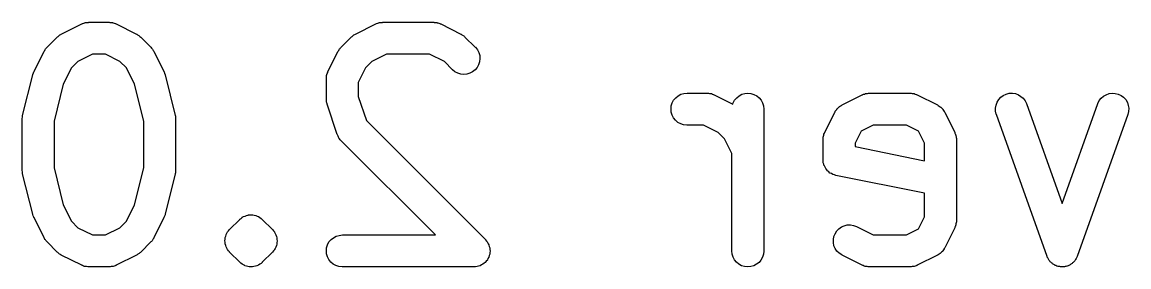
# Model space of a CAD drawing. Extents: x 123.5 to 170.1, y -121.6 to -90.
# Drawn here: x 129.84 to 135.03, y -121.57 to -120.42 of the extents above; entities that cross this region are included whole.
import ezdxf

# ---------------------------------------------------------------- set-up
doc = ezdxf.new("R2010")
doc.units = 0
doc.layers.add('BLACK', color=7, linetype='CONTINUOUS')

msp = doc.modelspace()

# ---------------------------------------------------------------- linework, layer by layer
at = {"layer": 'BLACK', "linetype": 'CONTINUOUS'}
for p, q in [((130.019, -120.473), (130.115, -120.425)), ((130.115, -120.425), (130.118, -120.424)), ((130.115, -120.425), (130.115, -120.425)), ((130.118, -120.424), (130.12, -120.423)), ((130.12, -120.423), (130.124, -120.422)), ((130.124, -120.422), (130.129, -120.42)), ((130.129, -120.42), (130.131, -120.419)), ((130.131, -120.419), (130.134, -120.419)), ((130.134, -120.419), (130.139, -120.418)), ((130.139, -120.418), (130.144, -120.418)), ((130.144, -120.418), (130.146, -120.418)), ((130.146, -120.418), (130.148, -120.417)), ((130.148, -120.417), (130.243, -120.417)), ((130.243, -120.417), (130.244, -120.417)), ((130.244, -120.417), (130.247, -120.418)), ((130.247, -120.418), (130.249, -120.418)), ((130.249, -120.418), (130.254, -120.418)), ((130.254, -120.418), (130.259, -120.419)), ((130.259, -120.419), (130.261, -120.42)), ((130.261, -120.42), (130.263, -120.42)), ((130.263, -120.42), (130.268, -120.422)), ((130.268, -120.422), (130.273, -120.423)), ((130.273, -120.423), (130.275, -120.425)), ((130.275, -120.425), (130.277, -120.425)), ((130.277, -120.425), (130.372, -120.473)), ((131.4, -120.473), (131.496, -120.425)), ((131.496, -120.425), (131.499, -120.424)), ((131.496, -120.425), (131.496, -120.425)), ((131.499, -120.424), (131.5, -120.423)), ((131.5, -120.423), (131.505, -120.422)), ((131.505, -120.422), (131.51, -120.42)), ((131.51, -120.42), (131.512, -120.419)), ((131.512, -120.419), (131.514, -120.419)), ((131.514, -120.419), (131.52, -120.418)), ((131.52, -120.418), (131.525, -120.418)), ((131.525, -120.418), (131.527, -120.418)), ((131.527, -120.418), (131.529, -120.417)), ((131.529, -120.417), (131.767, -120.417)), ((131.767, -120.417), (131.768, -120.417)), ((131.768, -120.417), (131.77, -120.418)), ((131.77, -120.418), (131.773, -120.418)), ((131.773, -120.418), (131.778, -120.418)), ((131.778, -120.418), (131.783, -120.419)), ((131.783, -120.419), (131.785, -120.42)), ((131.785, -120.42), (131.787, -120.42)), ((131.787, -120.42), (131.792, -120.422)), ((131.792, -120.422), (131.797, -120.423)), ((131.797, -120.423), (131.799, -120.425)), ((131.799, -120.425), (131.801, -120.425)), ((131.801, -120.425), (131.896, -120.473)), ((129.952, -120.535), (130, -120.487)), ((130, -120.487), (130.001, -120.486)), ((130.001, -120.486), (130.004, -120.484)), ((130.004, -120.484), (130.007, -120.481)), ((130.007, -120.481), (130.01, -120.479)), ((130.01, -120.479), (130.012, -120.477)), ((130.012, -120.477), (130.016, -120.475)), ((130.016, -120.475), (130.019, -120.473)), ((130.372, -120.473), (130.373, -120.473)), ((130.373, -120.473), (130.377, -120.476)), ((130.377, -120.476), (130.38, -120.478)), ((130.38, -120.478), (130.383, -120.48)), ((130.383, -120.48), (130.385, -120.481)), ((130.385, -120.481), (130.388, -120.484)), ((130.388, -120.484), (130.392, -120.487)), ((130.392, -120.487), (130.439, -120.535)), ((131.333, -120.535), (131.381, -120.487)), ((131.381, -120.487), (131.382, -120.486)), ((131.382, -120.486), (131.385, -120.484)), ((131.385, -120.484), (131.388, -120.481)), ((131.388, -120.481), (131.391, -120.479)), ((131.391, -120.479), (131.393, -120.477)), ((131.393, -120.477), (131.397, -120.475)), ((131.397, -120.475), (131.4, -120.473)), ((131.896, -120.473), (131.897, -120.473)), ((131.897, -120.473), (131.9, -120.476)), ((131.9, -120.476), (131.904, -120.478)), ((131.904, -120.478), (131.907, -120.48)), ((131.907, -120.48), (131.909, -120.481)), ((131.909, -120.481), (131.912, -120.484)), ((131.912, -120.484), (131.915, -120.487)), ((131.915, -120.487), (131.963, -120.535)), ((129.945, -120.543), (129.947, -120.541)), ((129.947, -120.541), (129.95, -120.538)), ((129.95, -120.538), (129.952, -120.535)), ((130.439, -120.535), (130.44, -120.535)), ((130.44, -120.535), (130.443, -120.539)), ((130.443, -120.539), (130.445, -120.542)), ((131.326, -120.543), (131.328, -120.541)), ((131.328, -120.541), (131.33, -120.538)), ((131.33, -120.538), (131.333, -120.535)), ((131.963, -120.535), (131.964, -120.535)), ((131.964, -120.535), (131.973, -120.547)), ((129.891, -120.649), (129.938, -120.554)), ((129.938, -120.554), (129.939, -120.553)), ((129.939, -120.553), (129.941, -120.55)), ((129.941, -120.55), (129.943, -120.546)), ((129.943, -120.546), (129.945, -120.543)), ((130.166, -120.567), (130.097, -120.602)), ((130.226, -120.567), (130.166, -120.567)), ((130.294, -120.602), (130.226, -120.567)), ((130.445, -120.542), (130.447, -120.544)), ((130.447, -120.544), (130.449, -120.547)), ((130.449, -120.547), (130.451, -120.551)), ((130.451, -120.551), (130.453, -120.554)), ((130.453, -120.554), (130.501, -120.649)), ((131.271, -120.649), (131.319, -120.554)), ((131.319, -120.554), (131.32, -120.553)), ((131.32, -120.553), (131.322, -120.55)), ((131.322, -120.55), (131.324, -120.546)), ((131.324, -120.546), (131.326, -120.543)), ((131.547, -120.567), (131.478, -120.602)), ((131.749, -120.567), (131.547, -120.567)), ((131.818, -120.602), (131.749, -120.567)), ((131.973, -120.547), (131.98, -120.56)), ((131.98, -120.56), (131.984, -120.574)), ((131.985, -120.588), (131.983, -120.603)), ((131.984, -120.574), (131.985, -120.588)), ((130.067, -120.632), (130.028, -120.709)), ((130.097, -120.602), (130.067, -120.632)), ((130.325, -120.632), (130.294, -120.602)), ((130.363, -120.709), (130.325, -120.632)), ((131.448, -120.632), (131.414, -120.701)), ((131.478, -120.602), (131.448, -120.632)), ((131.857, -120.641), (131.818, -120.602)), ((131.868, -120.65), (131.857, -120.641)), ((131.963, -120.641), (131.951, -120.65)), ((131.972, -120.63), (131.963, -120.641)), ((131.979, -120.617), (131.972, -120.63)), ((131.983, -120.603), (131.979, -120.617)), ((129.837, -120.855), (129.885, -120.665)), ((129.885, -120.663), (129.888, -120.656)), ((129.885, -120.664), (129.885, -120.663)), ((129.885, -120.663), (129.885, -120.663)), ((129.885, -120.665), (129.885, -120.664)), ((129.888, -120.656), (129.89, -120.65)), ((129.89, -120.65), (129.891, -120.649)), ((129.89, -120.65), (129.89, -120.65)), ((130.501, -120.649), (130.501, -120.65)), ((130.501, -120.65), (130.501, -120.651)), ((130.501, -120.651), (130.502, -120.651)), ((130.502, -120.651), (130.504, -120.657)), ((130.504, -120.657), (130.506, -120.664)), ((130.506, -120.664), (130.506, -120.664)), ((130.506, -120.664), (130.507, -120.665)), ((130.507, -120.665), (130.554, -120.855)), ((131.264, -120.677), (131.265, -120.672)), ((131.264, -120.68), (131.264, -120.677)), ((131.264, -120.682), (131.264, -120.68)), ((131.264, -120.683), (131.264, -120.682)), ((131.264, -120.778), (131.264, -120.683)), ((131.265, -120.667), (131.266, -120.665)), ((131.265, -120.672), (131.265, -120.667)), ((131.266, -120.663), (131.268, -120.658)), ((131.266, -120.665), (131.266, -120.663)), ((131.268, -120.658), (131.27, -120.653)), ((131.27, -120.653), (131.271, -120.651)), ((131.271, -120.651), (131.271, -120.649)), ((131.881, -120.657), (131.868, -120.65)), ((131.895, -120.661), (131.881, -120.657)), ((131.91, -120.663), (131.895, -120.661)), ((131.924, -120.661), (131.91, -120.663)), ((131.938, -120.657), (131.924, -120.661)), ((131.951, -120.65), (131.938, -120.657)), ((130.028, -120.709), (129.985, -120.883)), ((130.406, -120.883), (130.363, -120.709)), ((131.414, -120.701), (131.414, -120.766)), ((131.264, -120.782), (131.264, -120.778)), ((131.264, -120.787), (131.264, -120.782)), ((131.265, -120.79), (131.264, -120.787)), ((131.265, -120.793), (131.265, -120.79)), ((131.266, -120.797), (131.265, -120.793)), ((131.267, -120.801), (131.266, -120.797)), ((131.267, -120.802), (131.267, -120.801)), ((131.414, -120.766), (131.452, -120.88)), ((132.884, -120.811), (132.888, -120.797)), ((132.888, -120.797), (132.895, -120.784)), ((132.895, -120.784), (132.905, -120.772)), ((132.905, -120.772), (132.916, -120.763)), ((132.916, -120.763), (132.929, -120.756)), ((132.929, -120.756), (132.943, -120.752)), ((132.943, -120.752), (132.958, -120.751)), ((132.958, -120.751), (133.053, -120.751)), ((133.053, -120.751), (133.054, -120.751)), ((133.054, -120.751), (133.056, -120.751)), ((133.056, -120.751), (133.058, -120.751)), ((133.058, -120.751), (133.063, -120.752)), ((133.063, -120.752), (133.068, -120.752)), ((133.068, -120.752), (133.071, -120.753)), ((133.071, -120.753), (133.073, -120.753)), ((133.073, -120.753), (133.078, -120.755)), ((133.078, -120.755), (133.082, -120.757)), ((133.082, -120.757), (133.084, -120.758)), ((133.084, -120.758), (133.086, -120.759)), ((133.086, -120.759), (133.173, -120.802)), ((133.173, -120.802), (133.174, -120.796)), ((133.174, -120.796), (133.181, -120.783)), ((133.181, -120.783), (133.191, -120.772)), ((133.191, -120.772), (133.202, -120.763)), ((133.202, -120.763), (133.215, -120.756)), ((133.215, -120.756), (133.229, -120.752)), ((133.229, -120.752), (133.244, -120.751)), ((133.244, -120.751), (133.258, -120.752)), ((133.258, -120.752), (133.272, -120.757)), ((133.272, -120.757), (133.285, -120.764)), ((133.285, -120.764), (133.297, -120.773)), ((133.297, -120.773), (133.306, -120.784)), ((133.306, -120.784), (133.313, -120.797)), ((133.313, -120.797), (133.317, -120.811)), ((133.686, -120.806), (133.781, -120.759)), ((133.781, -120.759), (133.782, -120.758)), ((133.782, -120.758), (133.784, -120.757)), ((133.784, -120.757), (133.786, -120.756)), ((133.786, -120.756), (133.791, -120.755)), ((133.791, -120.755), (133.796, -120.753)), ((133.796, -120.753), (133.798, -120.753)), ((133.798, -120.753), (133.8, -120.752)), ((133.8, -120.752), (133.805, -120.752)), ((133.805, -120.752), (133.81, -120.751)), ((133.81, -120.751), (133.813, -120.751)), ((133.813, -120.751), (133.815, -120.751)), ((133.815, -120.751), (134.005, -120.751)), ((134.005, -120.751), (134.006, -120.751)), ((134.006, -120.751), (134.008, -120.751)), ((134.008, -120.751), (134.011, -120.751)), ((134.011, -120.751), (134.016, -120.752)), ((134.016, -120.752), (134.021, -120.752)), ((134.021, -120.752), (134.023, -120.753)), ((134.023, -120.753), (134.025, -120.753)), ((134.025, -120.753), (134.03, -120.755)), ((134.03, -120.755), (134.035, -120.757)), ((134.035, -120.757), (134.037, -120.758)), ((134.037, -120.758), (134.039, -120.759)), ((134.039, -120.759), (134.134, -120.806)), ((134.409, -120.807), (134.414, -120.793)), ((134.414, -120.793), (134.422, -120.78)), ((134.422, -120.78), (134.432, -120.77)), ((134.432, -120.77), (134.443, -120.761)), ((134.443, -120.761), (134.457, -120.755)), ((134.457, -120.755), (134.471, -120.751)), ((134.471, -120.751), (134.486, -120.751)), ((134.486, -120.751), (134.5, -120.753)), ((134.5, -120.753), (134.514, -120.758)), ((134.514, -120.758), (134.526, -120.766)), ((134.526, -120.766), (134.537, -120.775)), ((134.537, -120.775), (134.546, -120.787)), ((134.546, -120.787), (134.552, -120.8)), ((134.552, -120.8), (134.72, -121.269)), ((134.72, -121.269), (134.887, -120.8)), ((134.887, -120.8), (134.894, -120.786)), ((134.887, -120.8), (134.887, -120.8)), ((134.894, -120.786), (134.903, -120.775)), ((134.903, -120.775), (134.914, -120.765)), ((134.914, -120.765), (134.926, -120.758)), ((134.926, -120.758), (134.94, -120.753)), ((134.94, -120.753), (134.955, -120.751)), ((134.955, -120.751), (134.969, -120.752)), ((134.969, -120.752), (134.983, -120.755)), ((134.983, -120.755), (134.997, -120.762)), ((134.997, -120.762), (135.008, -120.77)), ((135.008, -120.77), (135.018, -120.781)), ((135.018, -120.781), (135.026, -120.794)), ((135.026, -120.794), (135.03, -120.808)), ((131.315, -120.945), (131.267, -120.802)), ((132.883, -120.825), (132.884, -120.811)), ((132.884, -120.84), (132.883, -120.825)), ((132.888, -120.854), (132.884, -120.84)), ((133.317, -120.811), (133.318, -120.826)), ((133.318, -120.826), (133.318, -121.492)), ((133.605, -120.935), (133.652, -120.84)), ((133.652, -120.84), (133.653, -120.839)), ((133.653, -120.839), (133.654, -120.837)), ((133.654, -120.836), (133.658, -120.831)), ((133.654, -120.837), (133.654, -120.836)), ((133.658, -120.831), (133.661, -120.827)), ((133.661, -120.827), (133.662, -120.825)), ((133.662, -120.825), (133.663, -120.824)), ((133.663, -120.824), (133.667, -120.82)), ((133.667, -120.82), (133.671, -120.816)), ((133.671, -120.816), (133.672, -120.815)), ((133.672, -120.815), (133.674, -120.814)), ((133.674, -120.814), (133.678, -120.811)), ((133.678, -120.811), (133.683, -120.808)), ((133.683, -120.808), (133.685, -120.807)), ((133.685, -120.807), (133.686, -120.806)), ((134.134, -120.806), (134.135, -120.807)), ((134.135, -120.807), (134.136, -120.808)), ((134.136, -120.808), (134.138, -120.808)), ((134.138, -120.808), (134.142, -120.812)), ((134.142, -120.812), (134.147, -120.815)), ((134.147, -120.815), (134.148, -120.816)), ((134.148, -120.816), (134.15, -120.817)), ((134.15, -120.817), (134.154, -120.821)), ((134.154, -120.821), (134.158, -120.825)), ((134.158, -120.825), (134.159, -120.826)), ((134.159, -120.826), (134.16, -120.827)), ((134.16, -120.827), (134.163, -120.832)), ((134.163, -120.832), (134.166, -120.837)), ((134.166, -120.837), (134.167, -120.838)), ((134.167, -120.838), (134.168, -120.84)), ((134.168, -120.84), (134.215, -120.935)), ((134.407, -120.821), (134.409, -120.807)), ((134.407, -120.836), (134.407, -120.821)), ((134.41, -120.85), (134.407, -120.836)), ((134.411, -120.851), (134.41, -120.85)), ((134.649, -121.518), (134.411, -120.851)), ((135.028, -120.851), (134.79, -121.518)), ((135.032, -120.837), (135.028, -120.851)), ((135.03, -120.808), (135.033, -120.822)), ((135.033, -120.822), (135.032, -120.837)), ((129.835, -120.87), (129.836, -120.864)), ((129.835, -120.871), (129.835, -120.87)), ((129.835, -120.872), (129.835, -120.871)), ((129.835, -120.873), (129.835, -120.872)), ((129.835, -121.111), (129.835, -120.873)), ((129.836, -120.864), (129.837, -120.858)), ((129.837, -120.856), (129.837, -120.855)), ((129.837, -120.858), (129.837, -120.856)), ((129.985, -120.883), (129.985, -121.102)), ((130.406, -121.102), (130.406, -120.883)), ((130.554, -120.855), (130.554, -120.856)), ((130.554, -120.856), (130.555, -120.857)), ((130.555, -120.857), (130.555, -120.859)), ((130.555, -120.859), (130.556, -120.865)), ((130.556, -120.865), (130.556, -120.871)), ((130.556, -120.871), (130.556, -120.872)), ((130.556, -120.872), (130.556, -120.873)), ((130.556, -120.873), (130.556, -121.111)), ((131.452, -120.88), (132.011, -121.439)), ((132.895, -120.867), (132.888, -120.854)), ((132.904, -120.878), (132.895, -120.867)), ((132.915, -120.888), (132.904, -120.878)), ((132.928, -120.895), (132.915, -120.888)), ((132.942, -120.899), (132.928, -120.895)), ((132.957, -120.901), (132.942, -120.899)), ((132.958, -120.901), (132.957, -120.901)), ((133.035, -120.901), (132.958, -120.901)), ((133.104, -120.935), (133.035, -120.901)), ((133.832, -120.901), (133.775, -120.929)), ((133.988, -120.901), (133.832, -120.901)), ((134.045, -120.929), (133.988, -120.901)), ((131.316, -120.947), (131.315, -120.945)), ((131.317, -120.949), (131.316, -120.947)), ((131.319, -120.953), (131.317, -120.949)), ((131.321, -120.958), (131.319, -120.953)), ((133.134, -120.965), (133.104, -120.935)), ((133.598, -120.958), (133.599, -120.953)), ((133.599, -120.951), (133.6, -120.949)), ((133.599, -120.953), (133.599, -120.951)), ((133.6, -120.949), (133.601, -120.944)), ((133.601, -120.944), (133.603, -120.939)), ((133.603, -120.939), (133.604, -120.937)), ((133.604, -120.937), (133.605, -120.935)), ((133.775, -120.929), (133.747, -120.986)), ((134.073, -120.986), (134.045, -120.929)), ((134.215, -120.935), (134.216, -120.936)), ((134.216, -120.936), (134.216, -120.938)), ((134.216, -120.938), (134.217, -120.94)), ((134.217, -120.94), (134.219, -120.945)), ((134.219, -120.945), (134.221, -120.95)), ((134.221, -120.95), (134.221, -120.952)), ((134.221, -120.952), (134.222, -120.954)), ((134.222, -120.954), (134.222, -120.959)), ((131.322, -120.96), (131.321, -120.958)), ((131.323, -120.962), (131.322, -120.96)), ((131.326, -120.966), (131.323, -120.962)), ((131.329, -120.97), (131.326, -120.966)), ((131.331, -120.972), (131.329, -120.97)), ((131.332, -120.973), (131.331, -120.972)), ((131.333, -120.974), (131.332, -120.973)), ((131.777, -121.417), (131.333, -120.974)), ((133.168, -121.034), (133.134, -120.965)), ((133.597, -120.963), (133.598, -120.958)), ((133.597, -120.965), (133.597, -120.963)), ((133.597, -120.968), (133.597, -120.965)), ((133.597, -120.969), (133.597, -120.968)), ((133.597, -121.064), (133.597, -120.969)), ((133.747, -120.986), (133.747, -121.002)), ((133.747, -121.002), (134.073, -121.068)), ((134.073, -121.068), (134.073, -120.986)), ((134.222, -120.959), (134.223, -120.964)), ((134.223, -120.964), (134.223, -120.966)), ((134.223, -120.966), (134.223, -120.969)), ((134.223, -120.969), (134.223, -121.35)), ((133.168, -121.492), (133.168, -121.034)), ((129.835, -121.113), (129.835, -121.111)), ((129.835, -121.114), (129.835, -121.113)), ((129.985, -121.102), (130.028, -121.276)), ((130.363, -121.276), (130.406, -121.102)), ((130.556, -121.111), (130.556, -121.112)), ((130.556, -121.112), (130.556, -121.114)), ((133.598, -121.071), (133.597, -121.064)), ((133.598, -121.078), (133.598, -121.071)), ((133.6, -121.085), (133.598, -121.078)), ((133.598, -121.078), (133.598, -121.078)), ((133.598, -121.078), (133.598, -121.078)), ((133.602, -121.092), (133.6, -121.085)), ((133.603, -121.092), (133.602, -121.092)), ((133.602, -121.092), (133.602, -121.092)), ((133.606, -121.099), (133.603, -121.092)), ((133.609, -121.105), (133.606, -121.099)), ((133.614, -121.111), (133.609, -121.105)), ((133.609, -121.105), (133.609, -121.105)), ((133.609, -121.105), (133.609, -121.105)), ((133.618, -121.116), (133.614, -121.111)), ((129.836, -121.12), (129.835, -121.114)), ((129.836, -121.126), (129.836, -121.12)), ((129.837, -121.127), (129.836, -121.126)), ((129.837, -121.129), (129.837, -121.127)), ((129.837, -121.13), (129.837, -121.129)), ((129.885, -121.32), (129.837, -121.13)), ((130.554, -121.13), (130.507, -121.32)), ((130.555, -121.127), (130.554, -121.128)), ((130.554, -121.128), (130.554, -121.13)), ((130.556, -121.115), (130.555, -121.121)), ((130.555, -121.121), (130.555, -121.127)), ((130.556, -121.114), (130.556, -121.115)), ((133.619, -121.117), (133.618, -121.116)), ((133.618, -121.116), (133.618, -121.116)), ((133.624, -121.121), (133.619, -121.117)), ((133.629, -121.126), (133.624, -121.121)), ((133.63, -121.126), (133.629, -121.126)), ((133.636, -121.129), (133.63, -121.126)), ((133.63, -121.126), (133.63, -121.126)), ((133.642, -121.133), (133.636, -121.129)), ((133.643, -121.133), (133.642, -121.133)), ((133.65, -121.135), (133.643, -121.133)), ((133.643, -121.133), (133.643, -121.133)), ((133.656, -121.137), (133.65, -121.135)), ((133.657, -121.137), (133.656, -121.137)), ((134.073, -121.221), (133.657, -121.137)), ((133.657, -121.137), (133.657, -121.137)), ((133.657, -121.137), (133.657, -121.137)), ((133.657, -121.137), (133.657, -121.137)), ((134.073, -121.332), (134.073, -121.221)), ((129.885, -121.321), (129.885, -121.32)), ((129.885, -121.32), (129.885, -121.32)), ((129.887, -121.327), (129.885, -121.321)), ((130.028, -121.276), (130.067, -121.353)), ((130.325, -121.353), (130.363, -121.276)), ((130.507, -121.32), (130.506, -121.321)), ((130.506, -121.321), (130.506, -121.321)), ((130.506, -121.321), (130.506, -121.322)), ((129.89, -121.334), (129.887, -121.327)), ((129.89, -121.335), (129.89, -121.334)), ((129.89, -121.334), (129.89, -121.334)), ((129.891, -121.335), (129.89, -121.335)), ((129.938, -121.431), (129.891, -121.335)), ((130.067, -121.353), (130.097, -121.383)), ((130.294, -121.383), (130.325, -121.353)), ((130.501, -121.335), (130.453, -121.431)), ((130.504, -121.328), (130.501, -121.335)), ((130.501, -121.335), (130.501, -121.335)), ((130.501, -121.335), (130.501, -121.335)), ((130.506, -121.322), (130.504, -121.328)), ((130.809, -121.392), (130.857, -121.344)), ((130.857, -121.344), (130.857, -121.344)), ((130.857, -121.344), (130.857, -121.344)), ((130.857, -121.344), (130.857, -121.344)), ((130.857, -121.344), (130.858, -121.344)), ((130.858, -121.343), (130.863, -121.339)), ((130.858, -121.344), (130.858, -121.343)), ((130.858, -121.344), (130.858, -121.344)), ((130.858, -121.344), (130.858, -121.344)), ((130.863, -121.339), (130.869, -121.335)), ((130.869, -121.334), (130.875, -121.331)), ((130.869, -121.335), (130.869, -121.334)), ((130.869, -121.334), (130.869, -121.334)), ((130.869, -121.334), (130.869, -121.334)), ((130.869, -121.334), (130.869, -121.334)), ((130.875, -121.331), (130.882, -121.328)), ((130.882, -121.328), (130.889, -121.326)), ((130.882, -121.328), (130.882, -121.328)), ((130.882, -121.328), (130.882, -121.328)), ((130.882, -121.328), (130.882, -121.328)), ((130.882, -121.328), (130.882, -121.328)), ((130.889, -121.326), (130.896, -121.324)), ((130.896, -121.324), (130.896, -121.323)), ((130.896, -121.323), (130.896, -121.323)), ((130.896, -121.323), (130.896, -121.323)), ((130.896, -121.323), (130.903, -121.323)), ((130.896, -121.324), (130.896, -121.324)), ((130.903, -121.323), (130.91, -121.322)), ((130.91, -121.322), (130.911, -121.322)), ((130.91, -121.322), (130.91, -121.322)), ((130.911, -121.322), (130.911, -121.322)), ((130.911, -121.322), (130.911, -121.322)), ((130.911, -121.322), (130.918, -121.323)), ((130.918, -121.323), (130.925, -121.324)), ((130.925, -121.324), (130.925, -121.324)), ((130.925, -121.324), (130.925, -121.324)), ((130.925, -121.324), (130.925, -121.324)), ((130.925, -121.324), (130.925, -121.324)), ((130.925, -121.324), (130.932, -121.326)), ((130.932, -121.326), (130.932, -121.326)), ((130.932, -121.326), (130.939, -121.328)), ((130.939, -121.328), (130.939, -121.328)), ((130.939, -121.328), (130.939, -121.328)), ((130.939, -121.328), (130.939, -121.328)), ((130.939, -121.328), (130.939, -121.328)), ((130.939, -121.328), (130.945, -121.331)), ((130.945, -121.331), (130.952, -121.335)), ((130.952, -121.335), (130.952, -121.335)), ((130.952, -121.335), (130.952, -121.335)), ((130.952, -121.335), (130.952, -121.335)), ((130.952, -121.335), (130.952, -121.335)), ((130.952, -121.335), (130.958, -121.34)), ((130.958, -121.34), (130.963, -121.344)), ((130.963, -121.344), (131.011, -121.392)), ((133.696, -121.374), (133.71, -121.37)), ((133.71, -121.37), (133.725, -121.37)), ((133.725, -121.37), (133.739, -121.372)), ((133.739, -121.372), (133.753, -121.378)), ((134.045, -121.389), (134.073, -121.332)), ((134.22, -121.369), (134.219, -121.374)), ((134.221, -121.367), (134.22, -121.369)), ((134.222, -121.36), (134.221, -121.365)), ((134.221, -121.365), (134.221, -121.367)), ((134.223, -121.355), (134.222, -121.36)), ((134.223, -121.35), (134.223, -121.351)), ((134.223, -121.351), (134.223, -121.353)), ((134.223, -121.353), (134.223, -121.355)), ((130.097, -121.383), (130.166, -121.417)), ((130.166, -121.417), (130.226, -121.417)), ((130.226, -121.417), (130.294, -121.383)), ((130.789, -121.429), (130.791, -121.423)), ((130.791, -121.423), (130.793, -121.416)), ((130.793, -121.415), (130.797, -121.409)), ((130.793, -121.416), (130.793, -121.415)), ((130.793, -121.416), (130.793, -121.416)), ((130.797, -121.409), (130.8, -121.403)), ((130.8, -121.403), (130.805, -121.397)), ((130.8, -121.403), (130.8, -121.403)), ((130.8, -121.403), (130.8, -121.403)), ((130.805, -121.397), (130.809, -121.392)), ((131.011, -121.392), (131.011, -121.392)), ((131.011, -121.392), (131.011, -121.392)), ((131.011, -121.392), (131.011, -121.392)), ((131.011, -121.392), (131.011, -121.392)), ((131.011, -121.392), (131.016, -121.398)), ((131.016, -121.398), (131.02, -121.403)), ((131.02, -121.403), (131.02, -121.404)), ((131.02, -121.404), (131.021, -121.404)), ((131.021, -121.404), (131.024, -121.41)), ((131.024, -121.41), (131.027, -121.416)), ((131.027, -121.416), (131.027, -121.417)), ((131.027, -121.417), (131.027, -121.417)), ((131.027, -121.417), (131.029, -121.424)), ((131.029, -121.424), (131.031, -121.43)), ((131.297, -121.43), (131.31, -121.423)), ((131.31, -121.423), (131.324, -121.419)), ((131.324, -121.419), (131.339, -121.417)), ((131.339, -121.417), (131.777, -121.417)), ((133.645, -121.439), (133.647, -121.424)), ((133.647, -121.424), (133.653, -121.411)), ((133.653, -121.411), (133.661, -121.398)), ((133.661, -121.398), (133.671, -121.388)), ((133.671, -121.388), (133.683, -121.379)), ((133.683, -121.379), (133.696, -121.374)), ((133.753, -121.378), (133.832, -121.417)), ((133.832, -121.417), (133.988, -121.417)), ((133.988, -121.417), (134.045, -121.389)), ((134.215, -121.383), (134.168, -121.478)), ((134.216, -121.381), (134.215, -121.383)), ((134.217, -121.379), (134.216, -121.381)), ((134.219, -121.374), (134.217, -121.379)), ((129.94, -121.434), (129.938, -121.431)), ((129.942, -121.438), (129.94, -121.434)), ((129.944, -121.44), (129.942, -121.438)), ((129.946, -121.443), (129.944, -121.44)), ((129.949, -121.446), (129.946, -121.443)), ((129.951, -121.449), (129.949, -121.446)), ((129.952, -121.45), (129.951, -121.449)), ((130, -121.498), (129.952, -121.45)), ((130.439, -121.45), (130.392, -121.498)), ((130.442, -121.447), (130.439, -121.45)), ((130.445, -121.444), (130.442, -121.447)), ((130.447, -121.441), (130.445, -121.444)), ((130.449, -121.439), (130.447, -121.441)), ((130.451, -121.435), (130.449, -121.439)), ((130.453, -121.432), (130.451, -121.435)), ((130.453, -121.431), (130.453, -121.432)), ((130.787, -121.444), (130.788, -121.437)), ((130.788, -121.451), (130.787, -121.444)), ((130.787, -121.444), (130.787, -121.444)), ((130.787, -121.444), (130.787, -121.444)), ((130.788, -121.437), (130.789, -121.43)), ((130.789, -121.459), (130.788, -121.451)), ((130.789, -121.43), (130.789, -121.429)), ((130.789, -121.43), (130.789, -121.43)), ((130.791, -121.466), (130.789, -121.459)), ((130.789, -121.459), (130.789, -121.459)), ((130.789, -121.459), (130.789, -121.459)), ((130.793, -121.473), (130.791, -121.466)), ((130.796, -121.479), (130.793, -121.473)), ((130.793, -121.473), (130.793, -121.473)), ((130.793, -121.473), (130.793, -121.473)), ((131.027, -121.474), (131.023, -121.48)), ((131.029, -121.467), (131.027, -121.474)), ((131.027, -121.474), (131.027, -121.474)), ((131.027, -121.474), (131.027, -121.474)), ((131.031, -121.46), (131.029, -121.467)), ((131.031, -121.43), (131.031, -121.431)), ((131.031, -121.431), (131.031, -121.431)), ((131.031, -121.431), (131.032, -121.438)), ((131.032, -121.452), (131.031, -121.46)), ((131.031, -121.46), (131.031, -121.46)), ((131.031, -121.46), (131.031, -121.46)), ((131.032, -121.438), (131.033, -121.445)), ((131.033, -121.446), (131.032, -121.452)), ((131.033, -121.445), (131.033, -121.445)), ((131.033, -121.445), (131.033, -121.446)), ((131.264, -121.492), (131.265, -121.477)), ((131.265, -121.477), (131.269, -121.463)), ((131.269, -121.463), (131.276, -121.45)), ((131.276, -121.45), (131.286, -121.439)), ((131.286, -121.439), (131.297, -121.43)), ((132.011, -121.439), (132.011, -121.44)), ((132.011, -121.44), (132.011, -121.44)), ((132.011, -121.44), (132.011, -121.44)), ((132.011, -121.44), (132.011, -121.44)), ((132.011, -121.44), (132.016, -121.446)), ((132.016, -121.446), (132.02, -121.451)), ((132.02, -121.451), (132.02, -121.451)), ((132.02, -121.451), (132.021, -121.452)), ((132.021, -121.452), (132.024, -121.458)), ((132.024, -121.458), (132.027, -121.464)), ((132.027, -121.464), (132.027, -121.464)), ((132.027, -121.464), (132.027, -121.465)), ((132.027, -121.465), (132.029, -121.471)), ((132.029, -121.471), (132.031, -121.478)), ((133.645, -121.453), (133.645, -121.439)), ((133.648, -121.468), (133.645, -121.453)), ((133.654, -121.481), (133.648, -121.468)), ((130.003, -121.5), (130, -121.498)), ((130.006, -121.503), (130.003, -121.5)), ((130.009, -121.505), (130.006, -121.503)), ((130.011, -121.507), (130.009, -121.505)), ((130.015, -121.509), (130.011, -121.507)), ((130.018, -121.511), (130.015, -121.509)), ((130.019, -121.512), (130.018, -121.511)), ((130.115, -121.559), (130.019, -121.512)), ((130.372, -121.512), (130.277, -121.559)), ((130.376, -121.51), (130.372, -121.512)), ((130.379, -121.508), (130.376, -121.51)), ((130.382, -121.506), (130.379, -121.508)), ((130.385, -121.504), (130.382, -121.506)), ((130.388, -121.501), (130.385, -121.504)), ((130.391, -121.499), (130.388, -121.501)), ((130.392, -121.498), (130.391, -121.499)), ((130.799, -121.486), (130.796, -121.479)), ((130.8, -121.486), (130.799, -121.486)), ((130.804, -121.492), (130.8, -121.486)), ((130.8, -121.486), (130.8, -121.486)), ((130.809, -121.497), (130.804, -121.492)), ((130.809, -121.498), (130.809, -121.497)), ((130.809, -121.497), (130.809, -121.497)), ((130.809, -121.497), (130.809, -121.497)), ((130.809, -121.497), (130.809, -121.497)), ((130.857, -121.545), (130.809, -121.498)), ((131.011, -121.498), (130.963, -121.545)), ((131.015, -121.492), (131.011, -121.498)), ((131.02, -121.487), (131.015, -121.492)), ((131.023, -121.48), (131.02, -121.486)), ((131.02, -121.486), (131.02, -121.487)), ((131.02, -121.487), (131.02, -121.487)), ((131.265, -121.506), (131.264, -121.492)), ((131.269, -121.52), (131.265, -121.506)), ((131.276, -121.533), (131.269, -121.52)), ((132.023, -121.528), (132.02, -121.534)), ((132.027, -121.522), (132.023, -121.528)), ((132.029, -121.514), (132.027, -121.521)), ((132.027, -121.521), (132.027, -121.522)), ((132.027, -121.522), (132.027, -121.522)), ((132.031, -121.508), (132.029, -121.514)), ((132.031, -121.478), (132.031, -121.478)), ((132.031, -121.478), (132.031, -121.479)), ((132.031, -121.479), (132.032, -121.486)), ((132.032, -121.5), (132.031, -121.507)), ((132.031, -121.507), (132.031, -121.508)), ((132.031, -121.508), (132.031, -121.508)), ((132.032, -121.486), (132.033, -121.493)), ((132.033, -121.493), (132.032, -121.5)), ((132.033, -121.493), (132.033, -121.493)), ((132.033, -121.493), (132.033, -121.493)), ((133.17, -121.507), (133.168, -121.492)), ((133.174, -121.521), (133.17, -121.507)), ((133.181, -121.534), (133.174, -121.521)), ((133.312, -121.522), (133.305, -121.535)), ((133.317, -121.508), (133.312, -121.522)), ((133.318, -121.493), (133.317, -121.508)), ((133.318, -121.492), (133.318, -121.493)), ((133.662, -121.493), (133.654, -121.481)), ((133.673, -121.503), (133.662, -121.493)), ((133.685, -121.511), (133.673, -121.503)), ((133.686, -121.512), (133.685, -121.511)), ((133.781, -121.559), (133.686, -121.512)), ((134.134, -121.512), (134.039, -121.559)), ((134.135, -121.511), (134.134, -121.512)), ((134.137, -121.51), (134.135, -121.511)), ((134.142, -121.507), (134.137, -121.51)), ((134.146, -121.504), (134.142, -121.507)), ((134.148, -121.503), (134.146, -121.504)), ((134.149, -121.502), (134.148, -121.503)), ((134.153, -121.498), (134.149, -121.502)), ((134.157, -121.494), (134.153, -121.498)), ((134.158, -121.493), (134.157, -121.494)), ((134.159, -121.492), (134.158, -121.493)), ((134.162, -121.487), (134.159, -121.492)), ((134.166, -121.482), (134.162, -121.487)), ((134.167, -121.479), (134.166, -121.481)), ((134.166, -121.481), (134.166, -121.482)), ((134.168, -121.478), (134.167, -121.479)), ((134.65, -121.521), (134.649, -121.518)), ((134.652, -121.524), (134.65, -121.521)), ((134.654, -121.527), (134.652, -121.524)), ((134.655, -121.531), (134.654, -121.527)), ((134.785, -121.528), (134.783, -121.532)), ((134.787, -121.525), (134.785, -121.528)), ((134.788, -121.522), (134.787, -121.525)), ((134.79, -121.519), (134.788, -121.522)), ((134.79, -121.518), (134.79, -121.519)), ((130.117, -121.56), (130.115, -121.559)), ((130.119, -121.561), (130.117, -121.56)), ((130.123, -121.563), (130.119, -121.561)), ((130.128, -121.565), (130.123, -121.563)), ((130.13, -121.565), (130.128, -121.565)), ((130.133, -121.566), (130.13, -121.565)), ((130.138, -121.566), (130.133, -121.566)), ((130.143, -121.567), (130.138, -121.566)), ((130.145, -121.567), (130.143, -121.567)), ((130.147, -121.567), (130.145, -121.567)), ((130.148, -121.567), (130.147, -121.567)), ((130.243, -121.567), (130.148, -121.567)), ((130.246, -121.567), (130.243, -121.567)), ((130.248, -121.567), (130.246, -121.567)), ((130.253, -121.566), (130.248, -121.567)), ((130.258, -121.566), (130.253, -121.566)), ((130.26, -121.565), (130.258, -121.566)), ((130.262, -121.565), (130.26, -121.565)), ((130.267, -121.563), (130.262, -121.565)), ((130.272, -121.562), (130.267, -121.563)), ((130.274, -121.561), (130.272, -121.562)), ((130.276, -121.56), (130.274, -121.561)), ((130.277, -121.559), (130.276, -121.56)), ((130.862, -121.55), (130.857, -121.545)), ((130.868, -121.554), (130.862, -121.55)), ((130.868, -121.555), (130.868, -121.554)), ((130.868, -121.554), (130.868, -121.554)), ((130.875, -121.558), (130.868, -121.555)), ((130.868, -121.555), (130.868, -121.555)), ((130.868, -121.555), (130.868, -121.555)), ((130.881, -121.561), (130.875, -121.558)), ((130.881, -121.562), (130.881, -121.561)), ((130.881, -121.561), (130.881, -121.561)), ((130.888, -121.564), (130.881, -121.562)), ((130.881, -121.562), (130.881, -121.562)), ((130.881, -121.562), (130.881, -121.562)), ((130.895, -121.566), (130.888, -121.564)), ((130.902, -121.567), (130.895, -121.566)), ((130.895, -121.566), (130.895, -121.566)), ((130.895, -121.566), (130.895, -121.566)), ((130.895, -121.566), (130.895, -121.566)), ((130.895, -121.566), (130.895, -121.566)), ((130.909, -121.567), (130.902, -121.567)), ((130.91, -121.567), (130.909, -121.567)), ((130.909, -121.567), (130.909, -121.567)), ((130.909, -121.567), (130.909, -121.567)), ((130.917, -121.567), (130.91, -121.567)), ((130.91, -121.567), (130.91, -121.567)), ((130.924, -121.566), (130.917, -121.567)), ((130.931, -121.564), (130.924, -121.566)), ((130.924, -121.566), (130.924, -121.566)), ((130.924, -121.566), (130.924, -121.566)), ((130.924, -121.566), (130.924, -121.566)), ((130.924, -121.566), (130.924, -121.566)), ((130.938, -121.562), (130.931, -121.564)), ((130.945, -121.559), (130.938, -121.562)), ((130.938, -121.562), (130.938, -121.562)), ((130.938, -121.562), (130.938, -121.562)), ((130.938, -121.562), (130.938, -121.562)), ((130.938, -121.562), (130.938, -121.562)), ((130.951, -121.555), (130.945, -121.559)), ((130.957, -121.551), (130.951, -121.555)), ((130.951, -121.555), (130.951, -121.555)), ((130.951, -121.555), (130.951, -121.555)), ((130.951, -121.555), (130.951, -121.555)), ((130.951, -121.555), (130.951, -121.555)), ((130.962, -121.546), (130.957, -121.551)), ((130.963, -121.546), (130.962, -121.546)), ((130.962, -121.546), (130.962, -121.546)), ((130.962, -121.546), (130.962, -121.546)), ((130.962, -121.546), (130.962, -121.546)), ((130.963, -121.545), (130.963, -121.546)), ((130.963, -121.546), (130.963, -121.546)), ((130.963, -121.546), (130.963, -121.546)), ((131.285, -121.545), (131.276, -121.533)), ((131.296, -121.554), (131.285, -121.545)), ((131.309, -121.561), (131.296, -121.554)), ((131.323, -121.566), (131.309, -121.561)), ((131.338, -121.567), (131.323, -121.566)), ((131.339, -121.567), (131.338, -121.567)), ((131.958, -121.567), (131.339, -121.567)), ((131.965, -121.567), (131.958, -121.567)), ((131.972, -121.566), (131.965, -121.567)), ((131.979, -121.564), (131.972, -121.566)), ((131.972, -121.566), (131.972, -121.566)), ((131.972, -121.566), (131.972, -121.566)), ((131.986, -121.562), (131.979, -121.564)), ((131.992, -121.558), (131.986, -121.562)), ((131.986, -121.562), (131.986, -121.562)), ((131.986, -121.562), (131.986, -121.562)), ((131.999, -121.555), (131.992, -121.558)), ((132.005, -121.55), (131.999, -121.555)), ((131.999, -121.555), (131.999, -121.555)), ((131.999, -121.555), (131.999, -121.555)), ((132.01, -121.546), (132.005, -121.55)), ((132.015, -121.54), (132.01, -121.546)), ((132.01, -121.546), (132.01, -121.546)), ((132.01, -121.546), (132.01, -121.546)), ((132.02, -121.535), (132.015, -121.54)), ((132.02, -121.534), (132.02, -121.534)), ((132.02, -121.534), (132.02, -121.535)), ((133.19, -121.545), (133.181, -121.534)), ((133.201, -121.555), (133.19, -121.545)), ((133.214, -121.562), (133.201, -121.555)), ((133.228, -121.566), (133.214, -121.562)), ((133.243, -121.567), (133.228, -121.566)), ((133.257, -121.566), (133.243, -121.567)), ((133.271, -121.562), (133.257, -121.566)), ((133.284, -121.555), (133.271, -121.562)), ((133.296, -121.546), (133.284, -121.555)), ((133.305, -121.535), (133.296, -121.546)), ((133.783, -121.56), (133.781, -121.559)), ((133.785, -121.561), (133.783, -121.56)), ((133.79, -121.563), (133.785, -121.561)), ((133.795, -121.565), (133.79, -121.563)), ((133.797, -121.565), (133.795, -121.565)), ((133.799, -121.566), (133.797, -121.565)), ((133.804, -121.566), (133.799, -121.566)), ((133.809, -121.567), (133.804, -121.566)), ((133.812, -121.567), (133.809, -121.567)), ((133.814, -121.567), (133.812, -121.567)), ((133.815, -121.567), (133.814, -121.567)), ((134.005, -121.567), (133.815, -121.567)), ((134.007, -121.567), (134.005, -121.567)), ((134.01, -121.567), (134.007, -121.567)), ((134.015, -121.566), (134.01, -121.567)), ((134.02, -121.566), (134.015, -121.566)), ((134.022, -121.565), (134.02, -121.566)), ((134.024, -121.565), (134.022, -121.565)), ((134.029, -121.563), (134.024, -121.565)), ((134.034, -121.562), (134.029, -121.563)), ((134.036, -121.561), (134.034, -121.562)), ((134.038, -121.56), (134.036, -121.561)), ((134.039, -121.559), (134.038, -121.56)), ((134.657, -121.534), (134.655, -121.531)), ((134.659, -121.537), (134.657, -121.534)), ((134.662, -121.54), (134.659, -121.537)), ((134.664, -121.543), (134.662, -121.54)), ((134.666, -121.545), (134.664, -121.543)), ((134.669, -121.548), (134.666, -121.545)), ((134.672, -121.55), (134.669, -121.548)), ((134.675, -121.552), (134.672, -121.55)), ((134.678, -121.554), (134.675, -121.552)), ((134.681, -121.556), (134.678, -121.554)), ((134.684, -121.558), (134.681, -121.556)), ((134.687, -121.56), (134.684, -121.558)), ((134.691, -121.561), (134.687, -121.56)), ((134.694, -121.563), (134.691, -121.561)), ((134.697, -121.564), (134.694, -121.563)), ((134.701, -121.565), (134.697, -121.564)), ((134.704, -121.566), (134.701, -121.565)), ((134.708, -121.566), (134.704, -121.566)), ((134.712, -121.567), (134.708, -121.566)), ((134.715, -121.567), (134.712, -121.567)), ((134.719, -121.567), (134.715, -121.567)), ((134.723, -121.567), (134.719, -121.567)), ((134.726, -121.567), (134.723, -121.567)), ((134.73, -121.567), (134.726, -121.567)), ((134.734, -121.566), (134.73, -121.567)), ((134.737, -121.565), (134.734, -121.566)), ((134.741, -121.564), (134.737, -121.565)), ((134.744, -121.563), (134.741, -121.564)), ((134.748, -121.562), (134.744, -121.563)), ((134.751, -121.56), (134.748, -121.562)), ((134.754, -121.559), (134.751, -121.56)), ((134.758, -121.557), (134.754, -121.559)), ((134.76, -121.555), (134.758, -121.557)), ((134.764, -121.553), (134.76, -121.555)), ((134.766, -121.551), (134.764, -121.553)), ((134.769, -121.548), (134.766, -121.551)), ((134.772, -121.546), (134.769, -121.548)), ((134.775, -121.543), (134.772, -121.546)), ((134.777, -121.54), (134.775, -121.543)), ((134.779, -121.538), (134.777, -121.54)), ((134.781, -121.535), (134.779, -121.538)), ((134.783, -121.532), (134.781, -121.535))]:
    msp.add_line(p, q, dxfattribs=at)

doc.saveas('drawing.dxf')
